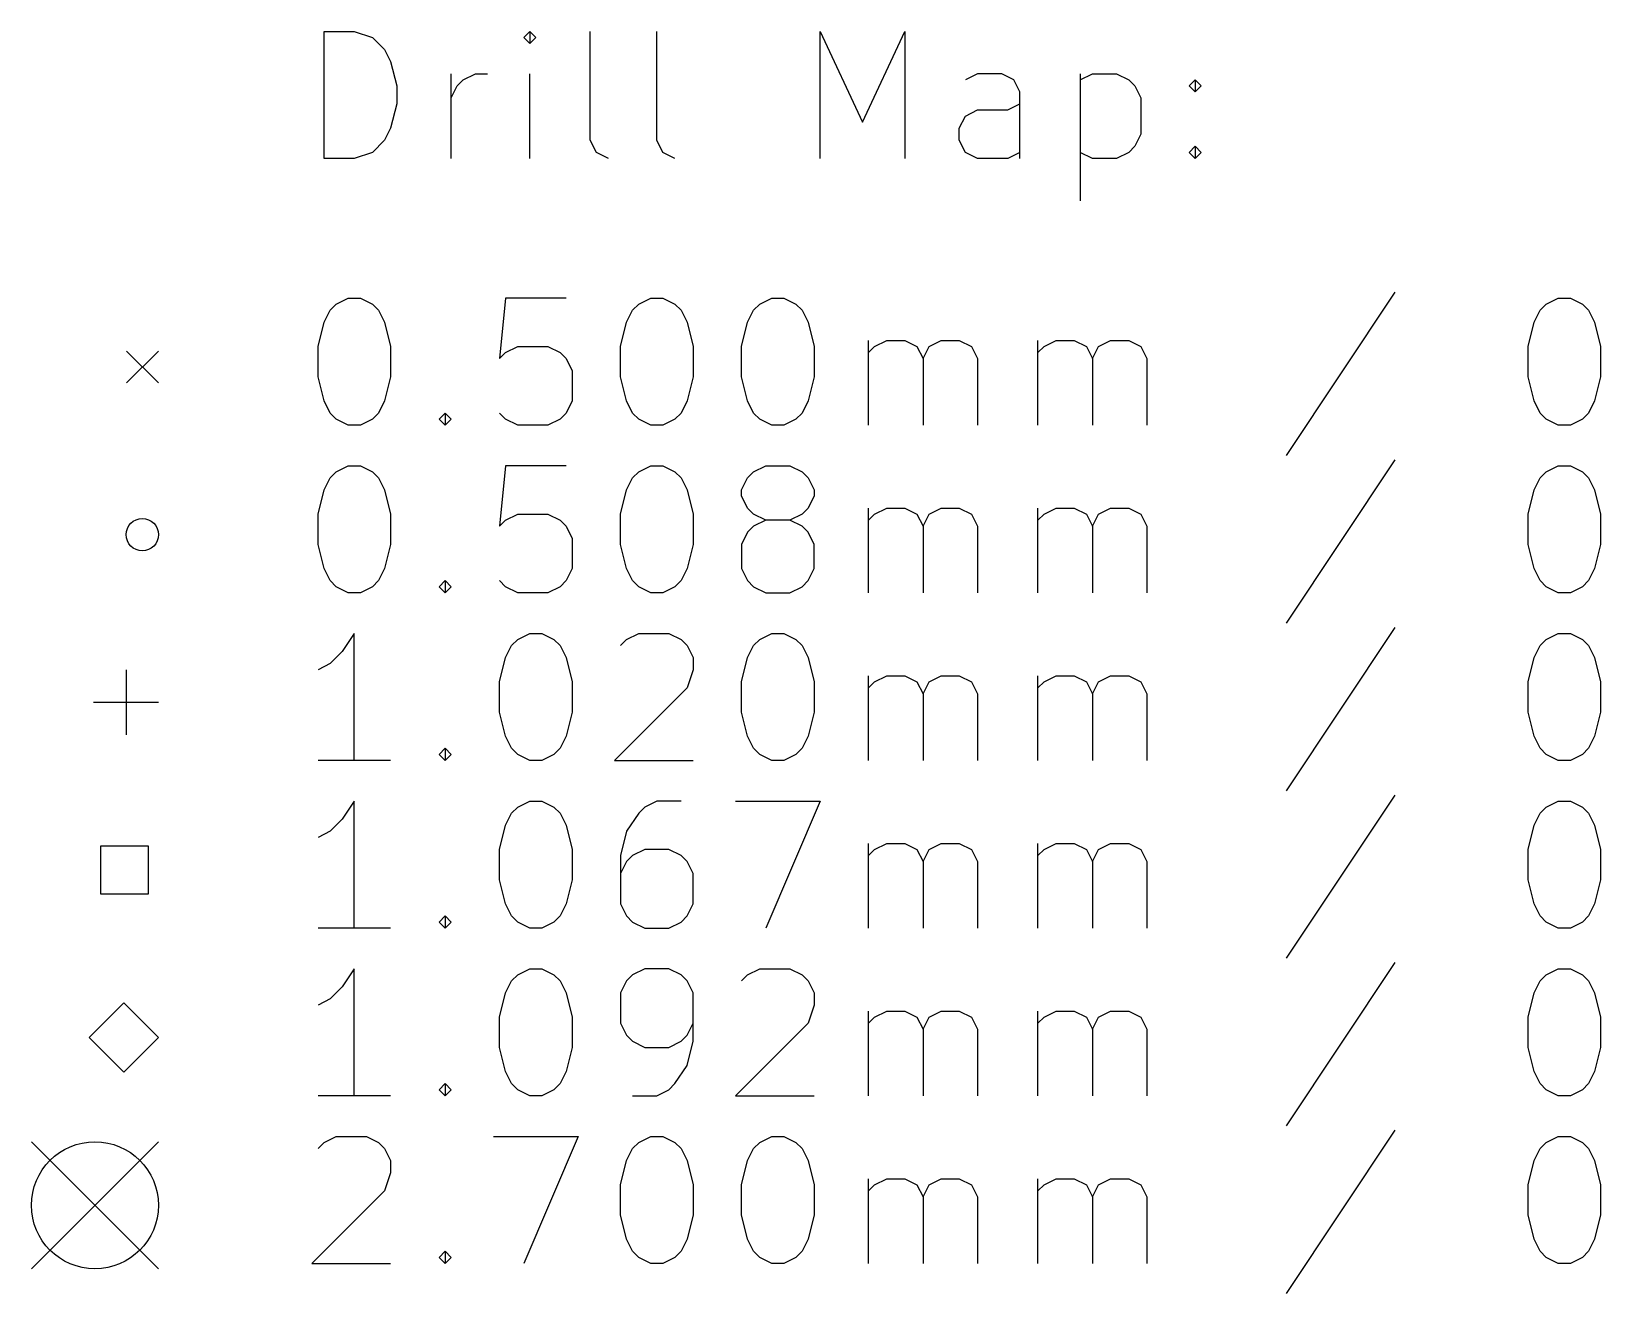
# Model space of a CAD drawing. Extents: x 2.36 to 6.39, y -5.8 to -1.85.
# Drawn here: x 2.36 to 3.332, y -5.789 to -5.006 of the extents above; entities that cross this region are included whole.
import ezdxf

# ---------------------------------------------------------------- set-up
doc = ezdxf.new("R2010")
doc.units = 0
doc.header["$MEASUREMENT"] = 0
doc.layers.add('BLACK', color=7, linetype='CONTINUOUS')

msp = doc.modelspace()

# ---------------------------------------------------------------- linework, layer by layer
at = {"layer": 'BLACK', "linetype": 'CONTINUOUS'}
for p, q in [((2.54134, -5.08523), (2.54134, -5.00649)), ((2.54134, -5.00649), (2.56008, -5.00649)), ((2.56008, -5.00649), (2.57133, -5.01024)), ((2.66882, -5.00649), (2.66507, -5.01024)), ((2.67257, -5.01024), (2.66882, -5.00649)), ((2.66882, -5.00649), (2.66882, -5.01399)), ((2.70632, -5.07398), (2.70632, -5.00649)), ((2.74756, -5.07398), (2.74756, -5.00649)), ((2.8488, -5.08523), (2.8488, -5.00649)), ((2.8488, -5.00649), (2.87505, -5.06273)), ((2.87505, -5.06273), (2.90129, -5.00649)), ((2.90129, -5.00649), (2.90129, -5.08523)), ((2.57133, -5.01024), (2.57883, -5.01774)), ((2.57883, -5.01774), (2.58258, -5.02524)), ((2.66507, -5.01024), (2.66882, -5.01399)), ((2.66882, -5.01399), (2.67257, -5.01024)), ((2.58258, -5.02524), (2.58633, -5.04024)), ((2.62008, -5.08523), (2.62008, -5.03274)), ((2.62383, -5.04024), (2.62758, -5.03649)), ((2.62758, -5.03649), (2.63508, -5.03274)), ((2.63508, -5.03274), (2.64257, -5.03274)), ((2.66882, -5.08523), (2.66882, -5.03274)), ((2.94629, -5.03274), (2.93879, -5.03649)), ((2.96128, -5.03274), (2.94629, -5.03274)), ((2.96878, -5.03649), (2.96128, -5.03274)), ((2.97253, -5.04399), (2.96878, -5.03649)), ((3.01003, -5.03274), (3.01003, -5.11148)), ((3.01003, -5.03649), (3.01753, -5.03274)), ((3.01753, -5.03274), (3.03253, -5.03274)), ((3.03253, -5.03274), (3.04002, -5.03649)), ((3.04002, -5.03649), (3.04377, -5.04024)), ((3.07752, -5.04024), (3.08127, -5.03649)), ((3.08127, -5.03649), (3.08502, -5.04024)), ((3.08127, -5.03649), (3.08127, -5.04399)), ((2.58633, -5.04024), (2.58633, -5.05148)), ((2.62008, -5.04773), (2.62383, -5.04024)), ((2.97253, -5.08523), (2.97253, -5.04399)), ((3.04377, -5.04024), (3.04752, -5.04773)), ((3.08127, -5.04399), (3.07752, -5.04024)), ((3.08502, -5.04024), (3.08127, -5.04399)), ((2.58633, -5.05148), (2.58258, -5.06648)), ((2.93879, -5.05898), (2.94629, -5.05523)), ((2.94629, -5.05523), (2.96503, -5.05523)), ((2.96503, -5.05523), (2.97253, -5.05148)), ((3.04752, -5.04773), (3.04752, -5.07023)), ((2.58258, -5.06648), (2.57883, -5.07398)), ((2.93504, -5.06648), (2.93879, -5.05898)), ((2.93504, -5.07398), (2.93504, -5.06648)), ((2.57883, -5.07398), (2.57133, -5.08148)), ((2.71007, -5.08148), (2.70632, -5.07398)), ((2.75131, -5.08148), (2.74756, -5.07398)), ((2.93879, -5.08148), (2.93504, -5.07398)), ((3.04752, -5.07023), (3.04377, -5.07773)), ((2.56008, -5.08523), (2.54134, -5.08523)), ((2.57133, -5.08148), (2.56008, -5.08523)), ((2.71757, -5.08523), (2.71007, -5.08148)), ((2.75881, -5.08523), (2.75131, -5.08148)), ((2.94629, -5.08523), (2.93879, -5.08148)), ((2.96503, -5.08523), (2.94629, -5.08523)), ((2.97253, -5.08148), (2.96503, -5.08523)), ((3.01753, -5.08523), (3.01003, -5.08148)), ((3.03253, -5.08523), (3.01753, -5.08523)), ((3.04002, -5.08148), (3.03253, -5.08523)), ((3.04377, -5.07773), (3.04002, -5.08148)), ((3.07752, -5.08148), (3.08127, -5.07773)), ((3.08127, -5.08523), (3.07752, -5.08148)), ((3.08127, -5.07773), (3.08502, -5.08148)), ((3.08127, -5.07773), (3.08127, -5.08523)), ((3.08502, -5.08148), (3.08127, -5.08523)), ((2.54884, -5.17559), (2.55634, -5.17184)), ((2.55634, -5.17184), (2.56383, -5.17184)), ((2.56383, -5.17184), (2.57133, -5.17559)), ((2.65382, -5.17184), (2.65007, -5.20934)), ((2.69132, -5.17184), (2.65382, -5.17184)), ((2.73631, -5.17559), (2.74381, -5.17184)), ((2.74381, -5.17184), (2.75131, -5.17184)), ((2.75131, -5.17184), (2.75881, -5.17559)), ((2.8113, -5.17559), (2.8188, -5.17184)), ((2.8188, -5.17184), (2.8263, -5.17184)), ((2.8263, -5.17184), (2.8338, -5.17559)), ((3.205, -5.16809), (3.13751, -5.26933)), ((3.29874, -5.17559), (3.30624, -5.17184)), ((3.30624, -5.17184), (3.31374, -5.17184)), ((3.31374, -5.17184), (3.32124, -5.17559)), ((2.54134, -5.18684), (2.54509, -5.17934)), ((2.54509, -5.17934), (2.54884, -5.17559)), ((2.57133, -5.17559), (2.57508, -5.17934)), ((2.57508, -5.17934), (2.57883, -5.18684)), ((2.72881, -5.18684), (2.73256, -5.17934)), ((2.73256, -5.17934), (2.73631, -5.17559)), ((2.75881, -5.17559), (2.76256, -5.17934)), ((2.76256, -5.17934), (2.76631, -5.18684)), ((2.8038, -5.18684), (2.80755, -5.17934)), ((2.80755, -5.17934), (2.8113, -5.17559)), ((2.8338, -5.17559), (2.83755, -5.17934)), ((2.83755, -5.17934), (2.8413, -5.18684)), ((3.29124, -5.18684), (3.29499, -5.17934)), ((3.29499, -5.17934), (3.29874, -5.17559)), ((3.32124, -5.17559), (3.32499, -5.17934)), ((3.32499, -5.17934), (3.32874, -5.18684)), ((2.53759, -5.20184), (2.54134, -5.18684)), ((2.57883, -5.18684), (2.58258, -5.20184)), ((2.72506, -5.20184), (2.72881, -5.18684)), ((2.76631, -5.18684), (2.77006, -5.20184)), ((2.80005, -5.20184), (2.8038, -5.18684)), ((2.8413, -5.18684), (2.84505, -5.20184)), ((3.28749, -5.20184), (3.29124, -5.18684)), ((3.32874, -5.18684), (3.33249, -5.20184)), ((2.53759, -5.22059), (2.53759, -5.20184)), ((2.58258, -5.20184), (2.58258, -5.22059)), ((2.65382, -5.20559), (2.66132, -5.20184)), ((2.66132, -5.20184), (2.68007, -5.20184)), ((2.68007, -5.20184), (2.68757, -5.20559)), ((2.72506, -5.22059), (2.72506, -5.20184)), ((2.77006, -5.20184), (2.77006, -5.22059)), ((2.80005, -5.22059), (2.80005, -5.20184)), ((2.84505, -5.20184), (2.84505, -5.22059)), ((2.8788, -5.25058), (2.8788, -5.19809)), ((2.8788, -5.20559), (2.88254, -5.20184)), ((2.88254, -5.20184), (2.89004, -5.19809)), ((2.89004, -5.19809), (2.90129, -5.19809)), ((2.90129, -5.19809), (2.90879, -5.20184)), ((2.90879, -5.20184), (2.91254, -5.20934)), ((2.91254, -5.20934), (2.91629, -5.20184)), ((2.91629, -5.20184), (2.92379, -5.19809)), ((2.92379, -5.19809), (2.93504, -5.19809)), ((2.93504, -5.19809), (2.94254, -5.20184)), ((2.94254, -5.20184), (2.94629, -5.20934)), ((2.98378, -5.25058), (2.98378, -5.19809)), ((2.98378, -5.20559), (2.98753, -5.20184)), ((2.98753, -5.20184), (2.99503, -5.19809)), ((2.99503, -5.19809), (3.00628, -5.19809)), ((3.00628, -5.19809), (3.01378, -5.20184)), ((3.01378, -5.20184), (3.01753, -5.20934)), ((3.01753, -5.20934), (3.02128, -5.20184)), ((3.02128, -5.20184), (3.02878, -5.19809)), ((3.02878, -5.19809), (3.04002, -5.19809)), ((3.04002, -5.19809), (3.04752, -5.20184)), ((3.04752, -5.20184), (3.05127, -5.20934)), ((3.28749, -5.22059), (3.28749, -5.20184)), ((3.33249, -5.20184), (3.33249, -5.22059)), ((2.41898, -5.20472), (2.43867, -5.22441)), ((2.43867, -5.20472), (2.41898, -5.22441)), ((2.65007, -5.20934), (2.65382, -5.20559)), ((2.68757, -5.20559), (2.69132, -5.20934)), ((2.69132, -5.20934), (2.69507, -5.21684)), ((2.91254, -5.20934), (2.91254, -5.25058)), ((2.94629, -5.20934), (2.94629, -5.25058)), ((3.01753, -5.20934), (3.01753, -5.25058)), ((3.05127, -5.20934), (3.05127, -5.25058)), ((2.54134, -5.23559), (2.53759, -5.22059)), ((2.58258, -5.22059), (2.57883, -5.23559)), ((2.69507, -5.21684), (2.69507, -5.23559)), ((2.72881, -5.23559), (2.72506, -5.22059)), ((2.77006, -5.22059), (2.76631, -5.23559)), ((2.8038, -5.23559), (2.80005, -5.22059)), ((2.84505, -5.22059), (2.8413, -5.23559)), ((3.29124, -5.23559), (3.28749, -5.22059)), ((3.33249, -5.22059), (3.32874, -5.23559)), ((2.54509, -5.24309), (2.54134, -5.23559)), ((2.57883, -5.23559), (2.57508, -5.24309)), ((2.69507, -5.23559), (2.69132, -5.24309)), ((2.73256, -5.24309), (2.72881, -5.23559)), ((2.76631, -5.23559), (2.76256, -5.24309)), ((2.80755, -5.24309), (2.8038, -5.23559)), ((2.8413, -5.23559), (2.83755, -5.24309)), ((3.29499, -5.24309), (3.29124, -5.23559)), ((3.32874, -5.23559), (3.32499, -5.24309)), ((2.54884, -5.24683), (2.54509, -5.24309)), ((2.55634, -5.25058), (2.54884, -5.24683)), ((2.56383, -5.25058), (2.55634, -5.25058)), ((2.57133, -5.24683), (2.56383, -5.25058)), ((2.57508, -5.24309), (2.57133, -5.24683)), ((2.61258, -5.24683), (2.61633, -5.24309)), ((2.61633, -5.25058), (2.61258, -5.24683)), ((2.61633, -5.24309), (2.62008, -5.24683)), ((2.61633, -5.24309), (2.61633, -5.25058)), ((2.62008, -5.24683), (2.61633, -5.25058)), ((2.65382, -5.24683), (2.65007, -5.24309)), ((2.66132, -5.25058), (2.65382, -5.24683)), ((2.68007, -5.25058), (2.66132, -5.25058)), ((2.68757, -5.24683), (2.68007, -5.25058)), ((2.69132, -5.24309), (2.68757, -5.24683)), ((2.73631, -5.24683), (2.73256, -5.24309)), ((2.74381, -5.25058), (2.73631, -5.24683)), ((2.75131, -5.25058), (2.74381, -5.25058)), ((2.75881, -5.24683), (2.75131, -5.25058)), ((2.76256, -5.24309), (2.75881, -5.24683)), ((2.8113, -5.24683), (2.80755, -5.24309)), ((2.8188, -5.25058), (2.8113, -5.24683)), ((2.8263, -5.25058), (2.8188, -5.25058)), ((2.8338, -5.24683), (2.8263, -5.25058)), ((2.83755, -5.24309), (2.8338, -5.24683)), ((3.29874, -5.24683), (3.29499, -5.24309)), ((3.30624, -5.25058), (3.29874, -5.24683)), ((3.31374, -5.25058), (3.30624, -5.25058)), ((3.32124, -5.24683), (3.31374, -5.25058)), ((3.32499, -5.24309), (3.32124, -5.24683)), ((2.54509, -5.28328), (2.54884, -5.27953)), ((2.54884, -5.27953), (2.55634, -5.27578)), ((2.55634, -5.27578), (2.56383, -5.27578)), ((2.56383, -5.27578), (2.57133, -5.27953)), ((2.57133, -5.27953), (2.57508, -5.28328)), ((2.65382, -5.27578), (2.65007, -5.31328)), ((2.69132, -5.27578), (2.65382, -5.27578)), ((2.73256, -5.28328), (2.73631, -5.27953)), ((2.73631, -5.27953), (2.74381, -5.27578)), ((2.74381, -5.27578), (2.75131, -5.27578)), ((2.75131, -5.27578), (2.75881, -5.27953)), ((2.75881, -5.27953), (2.76256, -5.28328)), ((2.8038, -5.28328), (2.80755, -5.27953)), ((2.80755, -5.27953), (2.81505, -5.27578)), ((2.81505, -5.27578), (2.83005, -5.27578)), ((2.83005, -5.27578), (2.83755, -5.27953)), ((2.83755, -5.27953), (2.8413, -5.28328)), ((3.205, -5.27203), (3.13751, -5.37327)), ((3.29499, -5.28328), (3.29874, -5.27953)), ((3.29874, -5.27953), (3.30624, -5.27578)), ((3.30624, -5.27578), (3.31374, -5.27578)), ((3.31374, -5.27578), (3.32124, -5.27953)), ((3.32124, -5.27953), (3.32499, -5.28328)), ((2.54134, -5.29078), (2.54509, -5.28328)), ((2.57508, -5.28328), (2.57883, -5.29078)), ((2.72881, -5.29078), (2.73256, -5.28328)), ((2.76256, -5.28328), (2.76631, -5.29078)), ((2.80005, -5.29078), (2.8038, -5.28328)), ((2.8413, -5.28328), (2.84505, -5.29078)), ((3.29124, -5.29078), (3.29499, -5.28328)), ((3.32499, -5.28328), (3.32874, -5.29078)), ((2.53759, -5.30578), (2.54134, -5.29078)), ((2.57883, -5.29078), (2.58258, -5.30578)), ((2.72506, -5.30578), (2.72881, -5.29078)), ((2.76631, -5.29078), (2.77006, -5.30578)), ((2.80005, -5.29453), (2.80005, -5.29078)), ((2.8038, -5.30203), (2.80005, -5.29453)), ((2.84505, -5.29453), (2.8413, -5.30203)), ((2.84505, -5.29078), (2.84505, -5.29453)), ((3.28749, -5.30578), (3.29124, -5.29078)), ((3.32874, -5.29078), (3.33249, -5.30578)), ((2.53759, -5.32452), (2.53759, -5.30578)), ((2.58258, -5.30578), (2.58258, -5.32452)), ((2.65007, -5.31328), (2.65382, -5.30953)), ((2.65382, -5.30953), (2.66132, -5.30578)), ((2.66132, -5.30578), (2.68007, -5.30578)), ((2.68007, -5.30578), (2.68757, -5.30953)), ((2.68757, -5.30953), (2.69132, -5.31328)), ((2.72506, -5.32452), (2.72506, -5.30578)), ((2.77006, -5.30578), (2.77006, -5.32452)), ((2.80755, -5.30578), (2.8038, -5.30203)), ((2.81505, -5.30953), (2.80755, -5.30578)), ((2.81505, -5.30953), (2.80755, -5.31328)), ((2.83005, -5.30953), (2.81505, -5.30953)), ((2.83755, -5.30578), (2.83005, -5.30953)), ((2.83755, -5.31328), (2.83005, -5.30953)), ((2.8413, -5.30203), (2.83755, -5.30578)), ((2.8788, -5.35452), (2.8788, -5.30203)), ((2.8788, -5.30953), (2.88254, -5.30578)), ((2.88254, -5.30578), (2.89004, -5.30203)), ((2.89004, -5.30203), (2.90129, -5.30203)), ((2.90129, -5.30203), (2.90879, -5.30578)), ((2.90879, -5.30578), (2.91254, -5.31328)), ((2.91254, -5.31328), (2.91629, -5.30578)), ((2.91629, -5.30578), (2.92379, -5.30203)), ((2.92379, -5.30203), (2.93504, -5.30203)), ((2.93504, -5.30203), (2.94254, -5.30578)), ((2.94254, -5.30578), (2.94629, -5.31328)), ((2.98378, -5.35452), (2.98378, -5.30203)), ((2.98378, -5.30953), (2.98753, -5.30578)), ((2.98753, -5.30578), (2.99503, -5.30203)), ((2.99503, -5.30203), (3.00628, -5.30203)), ((3.00628, -5.30203), (3.01378, -5.30578)), ((3.01378, -5.30578), (3.01753, -5.31328)), ((3.01753, -5.31328), (3.02128, -5.30578)), ((3.02128, -5.30578), (3.02878, -5.30203)), ((3.02878, -5.30203), (3.04002, -5.30203)), ((3.04002, -5.30203), (3.04752, -5.30578)), ((3.04752, -5.30578), (3.05127, -5.31328)), ((3.28749, -5.32452), (3.28749, -5.30578)), ((3.33249, -5.30578), (3.33249, -5.32452)), ((2.69132, -5.31328), (2.69507, -5.32078)), ((2.8038, -5.31703), (2.80005, -5.32452)), ((2.80755, -5.31328), (2.8038, -5.31703)), ((2.8413, -5.31703), (2.83755, -5.31328)), ((2.84505, -5.32452), (2.8413, -5.31703)), ((2.91254, -5.31328), (2.91254, -5.35452)), ((2.94629, -5.31328), (2.94629, -5.35452)), ((3.01753, -5.31328), (3.01753, -5.35452)), ((3.05127, -5.31328), (3.05127, -5.35452)), ((2.54134, -5.33952), (2.53759, -5.32452)), ((2.58258, -5.32452), (2.57883, -5.33952)), ((2.69507, -5.32078), (2.69507, -5.33952)), ((2.72881, -5.33952), (2.72506, -5.32452)), ((2.77006, -5.32452), (2.76631, -5.33952)), ((2.80005, -5.32452), (2.80005, -5.33952)), ((2.84505, -5.33952), (2.84505, -5.32452)), ((3.29124, -5.33952), (3.28749, -5.32452)), ((3.33249, -5.32452), (3.32874, -5.33952)), ((2.54509, -5.34702), (2.54134, -5.33952)), ((2.54884, -5.35077), (2.54509, -5.34702)), ((2.57508, -5.34702), (2.57133, -5.35077)), ((2.57883, -5.33952), (2.57508, -5.34702)), ((2.61258, -5.35077), (2.61633, -5.34702)), ((2.61633, -5.34702), (2.62008, -5.35077)), ((2.61633, -5.34702), (2.61633, -5.35452)), ((2.65382, -5.35077), (2.65007, -5.34702)), ((2.69132, -5.34702), (2.68757, -5.35077)), ((2.69507, -5.33952), (2.69132, -5.34702)), ((2.73256, -5.34702), (2.72881, -5.33952)), ((2.73631, -5.35077), (2.73256, -5.34702)), ((2.76256, -5.34702), (2.75881, -5.35077)), ((2.76631, -5.33952), (2.76256, -5.34702)), ((2.80005, -5.33952), (2.8038, -5.34702)), ((2.8038, -5.34702), (2.80755, -5.35077)), ((2.83755, -5.35077), (2.8413, -5.34702)), ((2.8413, -5.34702), (2.84505, -5.33952)), ((3.29499, -5.34702), (3.29124, -5.33952)), ((3.29874, -5.35077), (3.29499, -5.34702)), ((3.32499, -5.34702), (3.32124, -5.35077)), ((3.32874, -5.33952), (3.32499, -5.34702)), ((2.55634, -5.35452), (2.54884, -5.35077)), ((2.56383, -5.35452), (2.55634, -5.35452)), ((2.57133, -5.35077), (2.56383, -5.35452)), ((2.61633, -5.35452), (2.61258, -5.35077)), ((2.62008, -5.35077), (2.61633, -5.35452)), ((2.66132, -5.35452), (2.65382, -5.35077)), ((2.68007, -5.35452), (2.66132, -5.35452)), ((2.68757, -5.35077), (2.68007, -5.35452)), ((2.74381, -5.35452), (2.73631, -5.35077)), ((2.75131, -5.35452), (2.74381, -5.35452)), ((2.75881, -5.35077), (2.75131, -5.35452)), ((2.80755, -5.35077), (2.81505, -5.35452)), ((2.81505, -5.35452), (2.83005, -5.35452)), ((2.83005, -5.35452), (2.83755, -5.35077)), ((3.30624, -5.35452), (3.29874, -5.35077)), ((3.31374, -5.35452), (3.30624, -5.35452)), ((3.32124, -5.35077), (3.31374, -5.35452)), ((3.205, -5.37597), (3.13751, -5.47721)), ((2.56008, -5.37972), (2.55259, -5.39097)), ((2.56008, -5.45846), (2.56008, -5.37972)), ((2.65382, -5.39472), (2.65757, -5.38722)), ((2.65757, -5.38722), (2.66132, -5.38347)), ((2.66132, -5.38347), (2.66882, -5.37972)), ((2.66882, -5.37972), (2.67632, -5.37972)), ((2.67632, -5.37972), (2.68382, -5.38347)), ((2.68382, -5.38347), (2.68757, -5.38722)), ((2.68757, -5.38722), (2.69132, -5.39472)), ((2.72506, -5.38722), (2.72881, -5.38347)), ((2.72881, -5.38347), (2.73631, -5.37972)), ((2.73631, -5.37972), (2.75506, -5.37972)), ((2.75506, -5.37972), (2.76256, -5.38347)), ((2.76256, -5.38347), (2.76631, -5.38722)), ((2.76631, -5.38722), (2.77006, -5.39472)), ((2.8038, -5.39472), (2.80755, -5.38722)), ((2.80755, -5.38722), (2.8113, -5.38347)), ((2.8113, -5.38347), (2.8188, -5.37972)), ((2.8188, -5.37972), (2.8263, -5.37972)), ((2.8263, -5.37972), (2.8338, -5.38347)), ((2.8338, -5.38347), (2.83755, -5.38722)), ((2.83755, -5.38722), (2.8413, -5.39472)), ((3.29124, -5.39472), (3.29499, -5.38722)), ((3.29499, -5.38722), (3.29874, -5.38347)), ((3.29874, -5.38347), (3.30624, -5.37972)), ((3.30624, -5.37972), (3.31374, -5.37972)), ((3.31374, -5.37972), (3.32124, -5.38347)), ((3.32124, -5.38347), (3.32499, -5.38722)), ((3.32499, -5.38722), (3.32874, -5.39472)), ((2.55259, -5.39097), (2.54509, -5.39847)), ((2.65007, -5.40971), (2.65382, -5.39472)), ((2.69132, -5.39472), (2.69507, -5.40971)), ((2.77006, -5.39472), (2.77006, -5.40222)), ((2.80005, -5.40971), (2.8038, -5.39472)), ((2.8413, -5.39472), (2.84505, -5.40971)), ((3.28749, -5.40971), (3.29124, -5.39472)), ((3.32874, -5.39472), (3.33249, -5.40971)), ((2.41859, -5.40236), (2.41859, -5.44252)), ((2.54509, -5.39847), (2.53759, -5.40222)), ((2.77006, -5.40222), (2.76631, -5.41346)), ((2.8788, -5.45846), (2.8788, -5.40596)), ((2.88254, -5.40971), (2.89004, -5.40596)), ((2.89004, -5.40596), (2.90129, -5.40596)), ((2.90129, -5.40596), (2.90879, -5.40971)), ((2.91629, -5.40971), (2.92379, -5.40596)), ((2.92379, -5.40596), (2.93504, -5.40596)), ((2.93504, -5.40596), (2.94254, -5.40971)), ((2.98378, -5.45846), (2.98378, -5.40596)), ((2.98753, -5.40971), (2.99503, -5.40596)), ((2.99503, -5.40596), (3.00628, -5.40596)), ((3.00628, -5.40596), (3.01378, -5.40971)), ((3.02128, -5.40971), (3.02878, -5.40596)), ((3.02878, -5.40596), (3.04002, -5.40596)), ((3.04002, -5.40596), (3.04752, -5.40971)), ((2.65007, -5.42846), (2.65007, -5.40971)), ((2.69507, -5.40971), (2.69507, -5.42846)), ((2.76631, -5.41346), (2.72131, -5.45846)), ((2.80005, -5.42846), (2.80005, -5.40971)), ((2.84505, -5.40971), (2.84505, -5.42846)), ((2.8788, -5.41346), (2.88254, -5.40971)), ((2.90879, -5.40971), (2.91254, -5.41721)), ((2.91254, -5.41721), (2.91629, -5.40971)), ((2.94254, -5.40971), (2.94629, -5.41721)), ((2.98378, -5.41346), (2.98753, -5.40971)), ((3.01378, -5.40971), (3.01753, -5.41721)), ((3.01753, -5.41721), (3.02128, -5.40971)), ((3.04752, -5.40971), (3.05127, -5.41721)), ((3.28749, -5.42846), (3.28749, -5.40971)), ((3.33249, -5.40971), (3.33249, -5.42846)), ((2.39851, -5.42244), (2.43867, -5.42244)), ((2.91254, -5.41721), (2.91254, -5.45846)), ((2.94629, -5.41721), (2.94629, -5.45846)), ((3.01753, -5.41721), (3.01753, -5.45846)), ((3.05127, -5.41721), (3.05127, -5.45846)), ((2.65382, -5.44346), (2.65007, -5.42846)), ((2.69507, -5.42846), (2.69132, -5.44346)), ((2.8038, -5.44346), (2.80005, -5.42846)), ((2.84505, -5.42846), (2.8413, -5.44346)), ((3.29124, -5.44346), (3.28749, -5.42846)), ((3.33249, -5.42846), (3.32874, -5.44346)), ((2.65757, -5.45096), (2.65382, -5.44346)), ((2.69132, -5.44346), (2.68757, -5.45096)), ((2.80755, -5.45096), (2.8038, -5.44346)), ((2.8413, -5.44346), (2.83755, -5.45096)), ((3.29499, -5.45096), (3.29124, -5.44346)), ((3.32874, -5.44346), (3.32499, -5.45096)), ((2.61258, -5.45471), (2.61633, -5.45096)), ((2.61633, -5.45846), (2.61258, -5.45471)), ((2.61633, -5.45096), (2.62008, -5.45471)), ((2.61633, -5.45096), (2.61633, -5.45846)), ((2.62008, -5.45471), (2.61633, -5.45846)), ((2.66132, -5.45471), (2.65757, -5.45096)), ((2.66882, -5.45846), (2.66132, -5.45471)), ((2.68382, -5.45471), (2.67632, -5.45846)), ((2.68757, -5.45096), (2.68382, -5.45471)), ((2.8113, -5.45471), (2.80755, -5.45096)), ((2.8188, -5.45846), (2.8113, -5.45471)), ((2.8338, -5.45471), (2.8263, -5.45846)), ((2.83755, -5.45096), (2.8338, -5.45471)), ((3.29874, -5.45471), (3.29499, -5.45096)), ((3.30624, -5.45846), (3.29874, -5.45471)), ((3.32124, -5.45471), (3.31374, -5.45846)), ((3.32499, -5.45096), (3.32124, -5.45471)), ((2.58258, -5.45846), (2.53759, -5.45846)), ((2.67632, -5.45846), (2.66882, -5.45846)), ((2.72131, -5.45846), (2.77006, -5.45846)), ((2.8263, -5.45846), (2.8188, -5.45846)), ((3.31374, -5.45846), (3.30624, -5.45846)), ((2.56008, -5.48366), (2.55259, -5.4949)), ((2.56008, -5.5624), (2.56008, -5.48366)), ((2.66132, -5.4874), (2.66882, -5.48366)), ((2.66882, -5.48366), (2.67632, -5.48366)), ((2.67632, -5.48366), (2.68382, -5.4874)), ((2.74756, -5.48366), (2.74006, -5.4874)), ((2.76256, -5.48366), (2.74756, -5.48366)), ((2.79631, -5.48366), (2.8488, -5.48366)), ((2.8488, -5.48366), (2.81505, -5.5624)), ((3.205, -5.47991), (3.13751, -5.58114)), ((3.29874, -5.4874), (3.30624, -5.48366)), ((3.30624, -5.48366), (3.31374, -5.48366)), ((3.31374, -5.48366), (3.32124, -5.4874)), ((2.55259, -5.4949), (2.54509, -5.5024)), ((2.65382, -5.49865), (2.65757, -5.49115)), ((2.65757, -5.49115), (2.66132, -5.4874)), ((2.68382, -5.4874), (2.68757, -5.49115)), ((2.68757, -5.49115), (2.69132, -5.49865)), ((2.73631, -5.49115), (2.72881, -5.5024)), ((2.74006, -5.4874), (2.73631, -5.49115)), ((3.29124, -5.49865), (3.29499, -5.49115)), ((3.29499, -5.49115), (3.29874, -5.4874)), ((3.32124, -5.4874), (3.32499, -5.49115)), ((3.32499, -5.49115), (3.32874, -5.49865)), ((2.54509, -5.5024), (2.53759, -5.50615)), ((2.65007, -5.51365), (2.65382, -5.49865)), ((2.69132, -5.49865), (2.69507, -5.51365)), ((2.72881, -5.5024), (2.72506, -5.5174)), ((3.28749, -5.51365), (3.29124, -5.49865)), ((3.32874, -5.49865), (3.33249, -5.51365)), ((2.43252, -5.51153), (2.40282, -5.51153)), ((2.40282, -5.51153), (2.40282, -5.54123)), ((2.43252, -5.54123), (2.43252, -5.51153)), ((2.65007, -5.5324), (2.65007, -5.51365)), ((2.69507, -5.51365), (2.69507, -5.5324)), ((2.74006, -5.51365), (2.73256, -5.5174)), ((2.75506, -5.51365), (2.74006, -5.51365)), ((2.76256, -5.5174), (2.75506, -5.51365)), ((2.8788, -5.5624), (2.8788, -5.5099)), ((2.8788, -5.5174), (2.88254, -5.51365)), ((2.88254, -5.51365), (2.89004, -5.5099)), ((2.89004, -5.5099), (2.90129, -5.5099)), ((2.90129, -5.5099), (2.90879, -5.51365)), ((2.90879, -5.51365), (2.91254, -5.52115)), ((2.91254, -5.52115), (2.91629, -5.51365)), ((2.91629, -5.51365), (2.92379, -5.5099)), ((2.92379, -5.5099), (2.93504, -5.5099)), ((2.93504, -5.5099), (2.94254, -5.51365)), ((2.94254, -5.51365), (2.94629, -5.52115)), ((2.98378, -5.5624), (2.98378, -5.5099)), ((2.98378, -5.5174), (2.98753, -5.51365)), ((2.98753, -5.51365), (2.99503, -5.5099)), ((2.99503, -5.5099), (3.00628, -5.5099)), ((3.00628, -5.5099), (3.01378, -5.51365)), ((3.01378, -5.51365), (3.01753, -5.52115)), ((3.01753, -5.52115), (3.02128, -5.51365)), ((3.02128, -5.51365), (3.02878, -5.5099)), ((3.02878, -5.5099), (3.04002, -5.5099)), ((3.04002, -5.5099), (3.04752, -5.51365)), ((3.04752, -5.51365), (3.05127, -5.52115)), ((3.28749, -5.5324), (3.28749, -5.51365)), ((3.33249, -5.51365), (3.33249, -5.5324)), ((2.72506, -5.5174), (2.72506, -5.5474)), ((2.72881, -5.52115), (2.72506, -5.52865)), ((2.73256, -5.5174), (2.72881, -5.52115)), ((2.76631, -5.52115), (2.76256, -5.5174)), ((2.77006, -5.52865), (2.76631, -5.52115)), ((2.91254, -5.52115), (2.91254, -5.5624)), ((2.94629, -5.52115), (2.94629, -5.5624)), ((3.01753, -5.52115), (3.01753, -5.5624)), ((3.05127, -5.52115), (3.05127, -5.5624)), ((2.65382, -5.5474), (2.65007, -5.5324)), ((2.69507, -5.5324), (2.69132, -5.5474)), ((2.77006, -5.5474), (2.77006, -5.52865)), ((3.29124, -5.5474), (3.28749, -5.5324)), ((3.33249, -5.5324), (3.32874, -5.5474)), ((2.40282, -5.54123), (2.43252, -5.54123)), ((2.65757, -5.5549), (2.65382, -5.5474)), ((2.69132, -5.5474), (2.68757, -5.5549)), ((2.72506, -5.5474), (2.72881, -5.5549)), ((2.76631, -5.5549), (2.77006, -5.5474)), ((3.29499, -5.5549), (3.29124, -5.5474)), ((3.32874, -5.5474), (3.32499, -5.5549)), ((2.58258, -5.5624), (2.53759, -5.5624)), ((2.61258, -5.55865), (2.61633, -5.5549)), ((2.61633, -5.5624), (2.61258, -5.55865)), ((2.61633, -5.5549), (2.62008, -5.55865)), ((2.61633, -5.5549), (2.61633, -5.5624)), ((2.62008, -5.55865), (2.61633, -5.5624)), ((2.66132, -5.55865), (2.65757, -5.5549)), ((2.66882, -5.5624), (2.66132, -5.55865)), ((2.67632, -5.5624), (2.66882, -5.5624)), ((2.68382, -5.55865), (2.67632, -5.5624)), ((2.68757, -5.5549), (2.68382, -5.55865)), ((2.72881, -5.5549), (2.73256, -5.55865)), ((2.73256, -5.55865), (2.74006, -5.5624)), ((2.74006, -5.5624), (2.75506, -5.5624)), ((2.75506, -5.5624), (2.76256, -5.55865)), ((2.76256, -5.55865), (2.76631, -5.5549)), ((3.29874, -5.55865), (3.29499, -5.5549)), ((3.30624, -5.5624), (3.29874, -5.55865)), ((3.31374, -5.5624), (3.30624, -5.5624)), ((3.32124, -5.55865), (3.31374, -5.5624)), ((3.32499, -5.5549), (3.32124, -5.55865)), ((2.56008, -5.58759), (2.55259, -5.59884)), ((2.56008, -5.66633), (2.56008, -5.58759)), ((2.65757, -5.59509), (2.66132, -5.59134)), ((2.66132, -5.59134), (2.66882, -5.58759)), ((2.66882, -5.58759), (2.67632, -5.58759)), ((2.67632, -5.58759), (2.68382, -5.59134)), ((2.68382, -5.59134), (2.68757, -5.59509)), ((2.73256, -5.59134), (2.72881, -5.59509)), ((2.74006, -5.58759), (2.73256, -5.59134)), ((2.75506, -5.58759), (2.74006, -5.58759)), ((2.76256, -5.59134), (2.75506, -5.58759)), ((2.76631, -5.59509), (2.76256, -5.59134)), ((2.80005, -5.59509), (2.8038, -5.59134)), ((2.8038, -5.59134), (2.8113, -5.58759)), ((2.8113, -5.58759), (2.83005, -5.58759)), ((2.83005, -5.58759), (2.83755, -5.59134)), ((2.83755, -5.59134), (2.8413, -5.59509)), ((3.205, -5.58384), (3.13751, -5.68508)), ((3.29499, -5.59509), (3.29874, -5.59134)), ((3.29874, -5.59134), (3.30624, -5.58759)), ((3.30624, -5.58759), (3.31374, -5.58759)), ((3.31374, -5.58759), (3.32124, -5.59134)), ((3.32124, -5.59134), (3.32499, -5.59509)), ((2.55259, -5.59884), (2.54509, -5.60634)), ((2.65382, -5.60259), (2.65757, -5.59509)), ((2.68757, -5.59509), (2.69132, -5.60259)), ((2.72881, -5.59509), (2.72506, -5.60259)), ((2.77006, -5.60259), (2.76631, -5.59509)), ((2.8413, -5.59509), (2.84505, -5.60259)), ((3.29124, -5.60259), (3.29499, -5.59509)), ((3.32499, -5.59509), (3.32874, -5.60259)), ((2.41717, -5.60881), (2.39567, -5.63031)), ((2.43867, -5.63031), (2.41717, -5.60881)), ((2.54509, -5.60634), (2.53759, -5.61009)), ((2.65007, -5.61759), (2.65382, -5.60259)), ((2.69132, -5.60259), (2.69507, -5.61759)), ((2.72506, -5.60259), (2.72506, -5.62134)), ((2.77006, -5.63259), (2.77006, -5.60259)), ((2.84505, -5.61009), (2.8413, -5.62134)), ((2.84505, -5.60259), (2.84505, -5.61009)), ((3.28749, -5.61759), (3.29124, -5.60259)), ((3.32874, -5.60259), (3.33249, -5.61759)), ((2.65007, -5.63634), (2.65007, -5.61759)), ((2.69507, -5.61759), (2.69507, -5.63634)), ((2.72506, -5.62134), (2.72881, -5.62884)), ((2.76631, -5.62884), (2.77006, -5.62134)), ((2.8413, -5.62134), (2.79631, -5.66633)), ((2.8788, -5.66633), (2.8788, -5.61384)), ((2.8788, -5.62134), (2.88254, -5.61759)), ((2.88254, -5.61759), (2.89004, -5.61384)), ((2.89004, -5.61384), (2.90129, -5.61384)), ((2.90129, -5.61384), (2.90879, -5.61759)), ((2.90879, -5.61759), (2.91254, -5.62509)), ((2.91254, -5.62509), (2.91629, -5.61759)), ((2.91629, -5.61759), (2.92379, -5.61384)), ((2.92379, -5.61384), (2.93504, -5.61384)), ((2.93504, -5.61384), (2.94254, -5.61759)), ((2.94254, -5.61759), (2.94629, -5.62509)), ((2.98378, -5.66633), (2.98378, -5.61384)), ((2.98378, -5.62134), (2.98753, -5.61759)), ((2.98753, -5.61759), (2.99503, -5.61384)), ((2.99503, -5.61384), (3.00628, -5.61384)), ((3.00628, -5.61384), (3.01378, -5.61759)), ((3.01378, -5.61759), (3.01753, -5.62509)), ((3.01753, -5.62509), (3.02128, -5.61759)), ((3.02128, -5.61759), (3.02878, -5.61384)), ((3.02878, -5.61384), (3.04002, -5.61384)), ((3.04002, -5.61384), (3.04752, -5.61759)), ((3.04752, -5.61759), (3.05127, -5.62509)), ((3.28749, -5.63634), (3.28749, -5.61759)), ((3.33249, -5.61759), (3.33249, -5.63634)), ((2.39567, -5.63031), (2.41717, -5.65181)), ((2.41717, -5.65181), (2.43867, -5.63031)), ((2.72881, -5.62884), (2.73256, -5.63259)), ((2.76256, -5.63259), (2.76631, -5.62884)), ((2.91254, -5.62509), (2.91254, -5.66633)), ((2.94629, -5.62509), (2.94629, -5.66633)), ((3.01753, -5.62509), (3.01753, -5.66633)), ((3.05127, -5.62509), (3.05127, -5.66633)), ((2.65382, -5.65133), (2.65007, -5.63634)), ((2.69507, -5.63634), (2.69132, -5.65133)), ((2.73256, -5.63259), (2.74006, -5.63634)), ((2.74006, -5.63634), (2.75506, -5.63634)), ((2.75506, -5.63634), (2.76256, -5.63259)), ((2.76631, -5.64758), (2.77006, -5.63259)), ((3.29124, -5.65133), (3.28749, -5.63634)), ((3.33249, -5.63634), (3.32874, -5.65133)), ((2.75881, -5.65883), (2.76631, -5.64758)), ((2.61258, -5.66258), (2.61633, -5.65883)), ((2.61633, -5.65883), (2.62008, -5.66258)), ((2.61633, -5.65883), (2.61633, -5.66633)), ((2.65757, -5.65883), (2.65382, -5.65133)), ((2.66132, -5.66258), (2.65757, -5.65883)), ((2.68757, -5.65883), (2.68382, -5.66258)), ((2.69132, -5.65133), (2.68757, -5.65883)), ((2.75506, -5.66258), (2.75881, -5.65883)), ((3.29499, -5.65883), (3.29124, -5.65133)), ((3.29874, -5.66258), (3.29499, -5.65883)), ((3.32499, -5.65883), (3.32124, -5.66258)), ((3.32874, -5.65133), (3.32499, -5.65883)), ((2.58258, -5.66633), (2.53759, -5.66633)), ((2.61633, -5.66633), (2.61258, -5.66258)), ((2.62008, -5.66258), (2.61633, -5.66633)), ((2.66882, -5.66633), (2.66132, -5.66258)), ((2.67632, -5.66633), (2.66882, -5.66633)), ((2.68382, -5.66258), (2.67632, -5.66633)), ((2.73256, -5.66633), (2.74756, -5.66633)), ((2.74756, -5.66633), (2.75506, -5.66258)), ((2.79631, -5.66633), (2.84505, -5.66633)), ((3.30624, -5.66633), (3.29874, -5.66258)), ((3.31374, -5.66633), (3.30624, -5.66633)), ((3.32124, -5.66258), (3.31374, -5.66633)), ((3.205, -5.68778), (3.13751, -5.78902)), ((2.35993, -5.69488), (2.43867, -5.77362)), ((2.43867, -5.69488), (2.35993, -5.77362)), ((2.53759, -5.69903), (2.54134, -5.69528)), ((2.54134, -5.69528), (2.54884, -5.69153)), ((2.54884, -5.69153), (2.56758, -5.69153)), ((2.56758, -5.69153), (2.57508, -5.69528)), ((2.57508, -5.69528), (2.57883, -5.69903)), ((2.57883, -5.69903), (2.58258, -5.70653)), ((2.64632, -5.69153), (2.69882, -5.69153)), ((2.69882, -5.69153), (2.66507, -5.77027)), ((2.72881, -5.70653), (2.73256, -5.69903)), ((2.73256, -5.69903), (2.73631, -5.69528)), ((2.73631, -5.69528), (2.74381, -5.69153)), ((2.74381, -5.69153), (2.75131, -5.69153)), ((2.75131, -5.69153), (2.75881, -5.69528)), ((2.75881, -5.69528), (2.76256, -5.69903)), ((2.76256, -5.69903), (2.76631, -5.70653)), ((2.8038, -5.70653), (2.80755, -5.69903)), ((2.80755, -5.69903), (2.8113, -5.69528)), ((2.8113, -5.69528), (2.8188, -5.69153)), ((2.8188, -5.69153), (2.8263, -5.69153)), ((2.8263, -5.69153), (2.8338, -5.69528)), ((2.8338, -5.69528), (2.83755, -5.69903)), ((2.83755, -5.69903), (2.8413, -5.70653)), ((3.29124, -5.70653), (3.29499, -5.69903)), ((3.29499, -5.69903), (3.29874, -5.69528)), ((3.29874, -5.69528), (3.30624, -5.69153)), ((3.30624, -5.69153), (3.31374, -5.69153)), ((3.31374, -5.69153), (3.32124, -5.69528)), ((3.32124, -5.69528), (3.32499, -5.69903)), ((3.32499, -5.69903), (3.32874, -5.70653)), ((2.58258, -5.70653), (2.58258, -5.71403)), ((2.72506, -5.72153), (2.72881, -5.70653)), ((2.76631, -5.70653), (2.77006, -5.72153)), ((2.80005, -5.72153), (2.8038, -5.70653)), ((2.8413, -5.70653), (2.84505, -5.72153)), ((3.28749, -5.72153), (3.29124, -5.70653)), ((3.32874, -5.70653), (3.33249, -5.72153)), ((2.58258, -5.71403), (2.57883, -5.72527)), ((2.8788, -5.77027), (2.8788, -5.71778)), ((2.88254, -5.72153), (2.89004, -5.71778)), ((2.89004, -5.71778), (2.90129, -5.71778)), ((2.90129, -5.71778), (2.90879, -5.72153)), ((2.91629, -5.72153), (2.92379, -5.71778)), ((2.92379, -5.71778), (2.93504, -5.71778)), ((2.93504, -5.71778), (2.94254, -5.72153)), ((2.98378, -5.77027), (2.98378, -5.71778)), ((2.98753, -5.72153), (2.99503, -5.71778)), ((2.99503, -5.71778), (3.00628, -5.71778)), ((3.00628, -5.71778), (3.01378, -5.72153)), ((3.02128, -5.72153), (3.02878, -5.71778)), ((3.02878, -5.71778), (3.04002, -5.71778)), ((3.04002, -5.71778), (3.04752, -5.72153)), ((2.57883, -5.72527), (2.53384, -5.77027)), ((2.72506, -5.74027), (2.72506, -5.72153)), ((2.77006, -5.72153), (2.77006, -5.74027)), ((2.80005, -5.74027), (2.80005, -5.72153)), ((2.84505, -5.72153), (2.84505, -5.74027)), ((2.8788, -5.72527), (2.88254, -5.72153)), ((2.90879, -5.72153), (2.91254, -5.72902)), ((2.91254, -5.72902), (2.91629, -5.72153)), ((2.94254, -5.72153), (2.94629, -5.72902)), ((2.98378, -5.72527), (2.98753, -5.72153)), ((3.01378, -5.72153), (3.01753, -5.72902)), ((3.01753, -5.72902), (3.02128, -5.72153)), ((3.04752, -5.72153), (3.05127, -5.72902)), ((3.28749, -5.74027), (3.28749, -5.72153)), ((3.33249, -5.72153), (3.33249, -5.74027)), ((2.91254, -5.72902), (2.91254, -5.77027)), ((2.94629, -5.72902), (2.94629, -5.77027)), ((3.01753, -5.72902), (3.01753, -5.77027)), ((3.05127, -5.72902), (3.05127, -5.77027)), ((2.72881, -5.75527), (2.72506, -5.74027)), ((2.77006, -5.74027), (2.76631, -5.75527)), ((2.8038, -5.75527), (2.80005, -5.74027)), ((2.84505, -5.74027), (2.8413, -5.75527)), ((3.29124, -5.75527), (3.28749, -5.74027)), ((3.33249, -5.74027), (3.32874, -5.75527)), ((2.73256, -5.76277), (2.72881, -5.75527)), ((2.76631, -5.75527), (2.76256, -5.76277)), ((2.80755, -5.76277), (2.8038, -5.75527)), ((2.8413, -5.75527), (2.83755, -5.76277)), ((3.29499, -5.76277), (3.29124, -5.75527)), ((3.32874, -5.75527), (3.32499, -5.76277)), ((2.61258, -5.76652), (2.61633, -5.76277)), ((2.61633, -5.77027), (2.61258, -5.76652)), ((2.61633, -5.76277), (2.62008, -5.76652)), ((2.61633, -5.76277), (2.61633, -5.77027)), ((2.62008, -5.76652), (2.61633, -5.77027)), ((2.73631, -5.76652), (2.73256, -5.76277)), ((2.74381, -5.77027), (2.73631, -5.76652)), ((2.75881, -5.76652), (2.75131, -5.77027)), ((2.76256, -5.76277), (2.75881, -5.76652)), ((2.8113, -5.76652), (2.80755, -5.76277)), ((2.8188, -5.77027), (2.8113, -5.76652)), ((2.8338, -5.76652), (2.8263, -5.77027)), ((2.83755, -5.76277), (2.8338, -5.76652)), ((3.29874, -5.76652), (3.29499, -5.76277)), ((3.30624, -5.77027), (3.29874, -5.76652)), ((3.32124, -5.76652), (3.31374, -5.77027)), ((3.32499, -5.76277), (3.32124, -5.76652)), ((2.53384, -5.77027), (2.58258, -5.77027)), ((2.75131, -5.77027), (2.74381, -5.77027)), ((2.8263, -5.77027), (2.8188, -5.77027)), ((3.31374, -5.77027), (3.30624, -5.77027))]:
    msp.add_line(p, q, dxfattribs=at)
at = {"layer": 'BLACK'}
for centre, radius in [((2.42867, -5.3185), 0.01), ((2.3993, -5.73425), 0.03937)]:
    msp.add_circle(centre, radius, dxfattribs=at)

doc.saveas('drawing.dxf')
